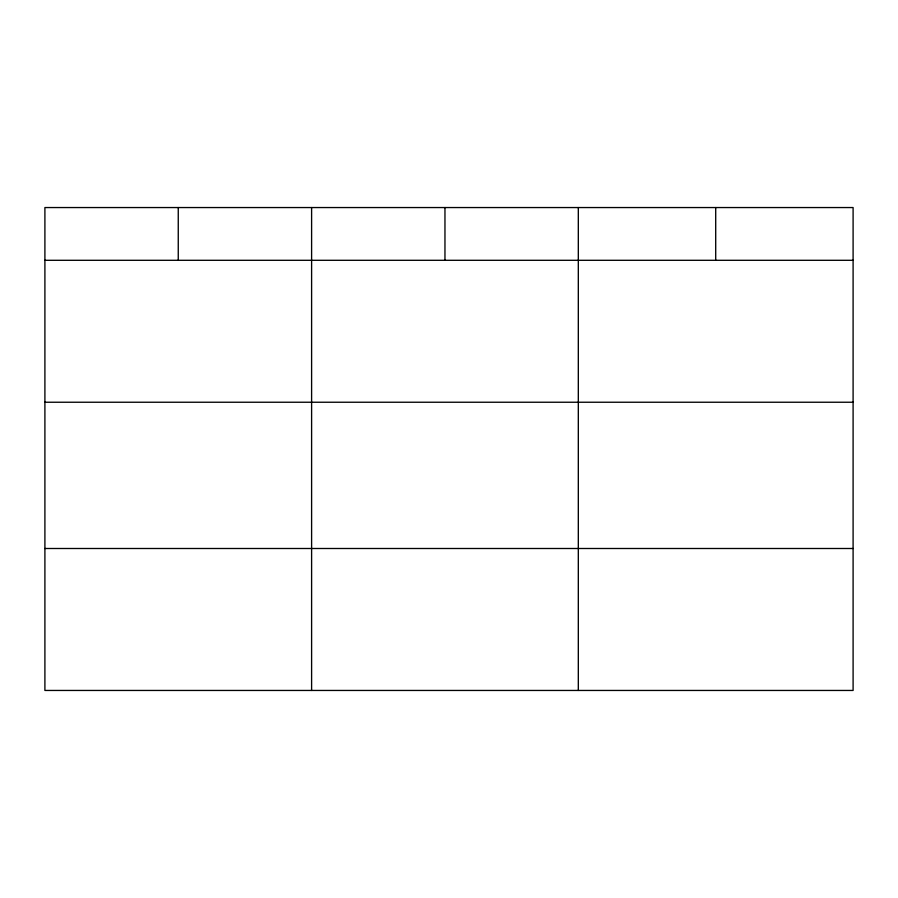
<?xml version="1.0" encoding="UTF-8"?>
<svg xmlns="http://www.w3.org/2000/svg" width="898" height="898" viewBox="0 0 898 898"><rect width="100%" height="100%" fill="white"/><g stroke="black" fill="none" stroke-linecap="round" stroke-linejoin="round"><path stroke-width="1.35" d="M853.1 402.237L853.1 207.55L44.9 207.55L44.9 690.45L853.1 690.45L853.1 402.237L44.9 402.237M44.9 260.297L853.1 260.297M44.9 548.498L853.1 548.498M715.706 207.55L715.706 260.297M578.312 207.55L578.312 690.45M444.959 207.55L444.959 260.297M311.606 207.55L311.606 690.45M178.253 207.55L178.253 260.297"/></g></svg>
